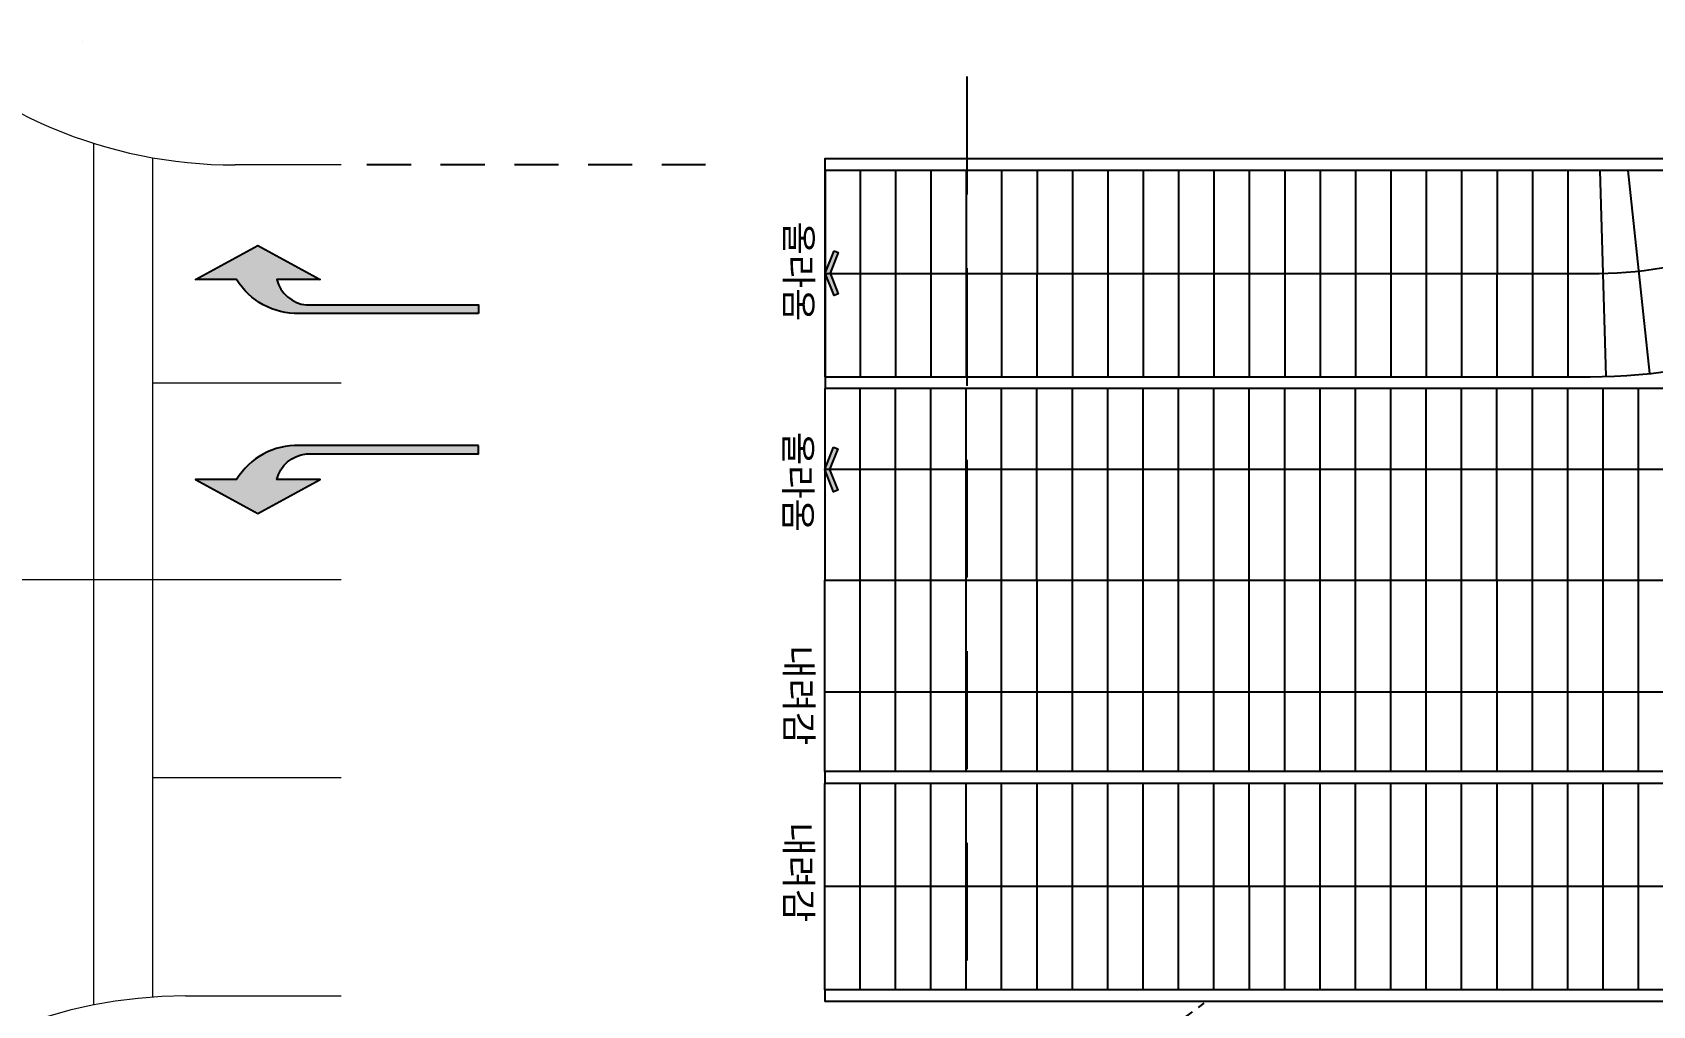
# Model space of a CAD drawing. Header units: millimetres. Extents: x 75184266 to 76346726, y -35077925 to -33679385.
# Drawn here: x 75297642 to 75325115, y -34939875 to -34923362 of the extents above; entities that cross this region are included whole.
import ezdxf
from ezdxf.enums import TextEntityAlignment as Align
from ezdxf.xclip import XClip

# ---------------------------------------------------------------- set-up
doc = ezdxf.new("R2010")
doc.units = ezdxf.units.MM
doc.header["$LTSCALE"] = 50
doc.header["$MEASUREMENT"] = 0
doc.header["$XCLIPFRAME"] = 2
for name, pattern in [('CENTER', [2, 1.25, -0.25, 0.25, -0.25]), ('XR-지하3층$0$H', [1.3, 0.8, -0.5]), ('XR-지하3층$0$HD', [2.5, 1.5, -1]), ('XR-지하3층$0$L2-2', [2.5, 1, -1.5])]:
    doc.linetypes.add(name, pattern=pattern)
doc.layers.get('0').update_dxf_attribs({"linetype": 'CONTINUOUS'})
doc.layers.add('CEN', color=1, linetype='CENTER')
doc.layers.add('XR-지하3층$0$-노면표시', color=1, linetype='CONTINUOUS')
for name, color, linetype, lineweight in [('XR-지하3층$0$$-길가장자리선', 7, 'CONTINUOUS', 0), ('XR-지하3층$0$$-중앙선', 7, 'CONTINUOUS', 0), ('XR-지하3층$0$0변경도로', 7, 'CONTINUOUS', 0)]:
    doc.layers.add(name, color=color, linetype=linetype, lineweight=lineweight)
doc.layers.add('건축', color=8, linetype='CONTINUOUS', plot=False)
doc.styles.add('XR-지하3층$0$유형1', font='')
doc.styles.get('XR-지하3층$0$유형1').set_extended_font_data('Malgun Gothic')

# ---------------------------------------------------------------- blocks, each defined once
blk = doc.blocks.new('XR-지하3층$0$ARROWX')
blk.add_lwpolyline([(-0.1999999999999993, -0.5), (-0.2928476690885251, -0.4628609323645893), (-0.1077032961426889, 0), (-0.2928476690885251, 0.4628609323645902), (-0.1999999999999993, 0.5), (9e-16, 0)], close=True)
for points in [[(-0.1999999999999993, 0.5), (-0.2928476690885251, 0.4628609323645902), (9e-16, 0), (-0.1077032961426889, 0)], [(9e-16, 0), (-0.1077032961426889, 0), (-0.1999999999999993, -0.5), (-0.2928476690885251, -0.4628609323645893)]]:
    blk.add_solid(points)
blk = doc.blocks.new('XR-지하3층$0$A$C33D12ECD')
at = {"layer": 'XR-지하3층$0$-노면표시'}
h = blk.add_hatch(color=0, dxfattribs=at)
edge = h.paths.add_edge_path()
edge.add_line((-2.087945177e-07, -6.79865479e-08), (-2.09260179e-07, 3.803094377566593))
edge.add_arc((1.502735466064706, 3.846708279363833), 1.503368445300125, 121.34045414731781, 181.662428903417, ccw=False)
edge.add_line((0.7208000427890511, 5.130722950678316), (0.7208000427890511, 5.999999932013452))
edge.add_line((0.7208000427890511, 5.999999932013452), (1.44080004276111, 4.67999993203557))
edge.add_line((1.44080004276111, 4.67999993203557), (0.7208000427890511, 3.359999931999481))
edge.add_line((0.7208000427890511, 3.359999931999481), (0.7208000427890511, 4.279563535179477))
edge.add_arc((0.8942707063816375, 3.583830494942941), 0.7170331473537509, 104.0003825609217, 174.9691937768473)
edge.add_line((0.1799997907910438, 3.646708102605771), (0.1799997912567051, -6.792834028601646e-08))
edge.add_line((0.1799997912567051, -6.79283403e-08), (-2.087945177031703e-07, -6.79865479e-08))
at = {"layer": 'XR-지하3층$0$-노면표시', "color": 0}
blk.add_lwpolyline([(-2.087945177e-07, -6.79865479e-08), (-2.09260179e-07, 3.803094377566593, -0.2694555061927728), (0.7208000427890511, 5.130722950678316), (0.7208000427890511, 5.999999932013452), (1.44080004276111, 4.67999993203557), (0.7208000427890511, 3.359999931999481), (0.7208000427890511, 4.279563535179477, 0.319952499279147), (0.1799997907910438, 3.646708102605771), (0.1799997912567051, -6.79283403e-08)], format="xyb", close=True, dxfattribs=at)
blk = doc.blocks.new('XR-지하3층$0$A$C723B38EE')
at = {"layer": 'XR-지하3층$0$$-길가장자리선', "color": 8}
for p, q in [((187.0022822338651, 262.1443628889974), (185.203948462411, 262.1443628889974)), ((184.3647361804178, 248.0443191265222), (187.0022822338651, 248.0443191265222))]:
    blk.add_line(p, q, dxfattribs=at)
for centre, radius, start, end in [((185.2039484624256, 270.1443628889974), 8, 178.4005141282879, 270), ((184.3647361804178, 240.0443191265221), 8.000000000005475, 90, 178.4014941864779)]:
    blk.add_arc(centre, radius, start, end, dxfattribs=at)
at = {"layer": 'XR-지하3층$0$$-중앙선', "color": 8}
blk.add_lwpolyline([(187.0022822338651, 255.1046347311713), (178.5935507287504, 255.1046347311713)], dxfattribs=at)
at = {"layer": 'XR-지하3층$0$0변경도로', "color": 8, "linetype": 'XR-지하3층$0$L2-2', "ltscale": 2.5}
for p, q in [((182.8089769320795, 247.8915870052952), (182.8089769320795, 262.5112697172371)), ((183.8089769320795, 248.0249915078384), (183.808976932065, 262.2669233030974))]:
    blk.add_line(p, q, dxfattribs=at)
at = {"layer": 'XR-지하3층$0$0변경도로', "color": 8, "linetype": 'XR-지하3층$0$L2-2', "ltscale": 2.5, "elevation": -1.330582671e-07}
blk.add_lwpolyline([(187.0022822338651, 258.4443191250321), (183.808976932065, 258.4443191250321)], dxfattribs=at)
blk.add_lwpolyline([(187.0022822338651, 258.4443191250321), (183.808976932065, 258.4443191250321)], dxfattribs=at)
at = {"layer": 'XR-지하3층$0$0변경도로', "color": 8, "linetype": 'XR-지하3층$0$L2-2', "ltscale": 2.5}
blk.add_lwpolyline([(187.0022822338651, 251.7443191257771), (183.8089769320795, 251.7443191257771)], dxfattribs=at)
at = {"layer": 'XR-지하3층$0$-노면표시', "color": 8}
for p, xscale, yscale, zscale, rotation in [((189.333008325033, 259.6259827785179), 0.7999904672359768, 0.7999904672359768, 0.7999904672359768, 90.00120811527698), ((189.3330555745487, 257.3850903468192), -0.7999904672359742, 0.7999904672359742, 0.7999904672359744, 90.00120805578426)]:
    blk.add_blockref('XR-지하3층$0$A$C33D12ECD', p, dxfattribs=dict(at, xscale=xscale, yscale=yscale, zscale=zscale, rotation=rotation))

msp = doc.modelspace()

# ---------------------------------------------------------------- linework, layer by layer
at = {"layer": 'CEN', "ltscale": 10}
msp.add_lwpolyline([(75305516.89495526, -34948630.09316164), (75317576.80854571, -34939788.44253222)], dxfattribs=at)
at = {"layer": '건축', "linetype": 'XR-지하3층$0$H', "ltscale": 50}
msp.add_line((75313487.08850771, -34914361.79441633, -1.1303977034e-05), (75313487.08850774, -34942805.4103135, -1.1303977034e-05), dxfattribs=at)
at = {"layer": '건축', "ltscale": 0.5}
for p, q in [((75298484.35966344, -34923509.79954855), (75298484.35966344, -34923509.79954855)), ((75327181.50242276, -34925505.41031349, 0.001059436770876), (75311076.40120707, -34925505.41031351, 1.077123655e-07)), ((75311084.8530957, -34925698.7418877, -0.0001330571786309), (75311084.8530957, -34925498.82941049, -0.0001329507876894)), ((75327181.50242276, -34925705.41031349, 1.926784791e-07), (75311076.38110852, -34925705.4103135, 1.063909415e-07)), ((75311084.8530957, -34925698.7418877, -0.0001330571786309), (75311084.50137097, -34929198.7418877, -0.000133057200861)), ((75311084.72342236, -34929198.82941145, -0.0001330571786309), (75311084.72342236, -34929398.8294105, -0.0001330571786309)), ((75311076.24403752, -34929405.32276027, 1.0884647e-09), (75311075.59083346, -34935905.33283694, 1.0471802e-09)), ((75331170.2365578, -34929405.41031352), (75311076.00928524, -34929405.41031352)), ((75331135.78464223, -34930780.04540414), (75311076.1059341, -34930779.58503909, 1.4176951e-09)), ((75311075.91738501, -34932655.83026252, 1.0678192e-09), (75331181.20574404, -34932657.85069887)), ((75331132.4702978, -34934554.82955137), (75311075.72659464, -34934554.3779764, 1.2803148e-09)), ((75331169.64365038, -34935905.4103135), (75311076.251444, -34935905.4103135)), ((75311076.251444, -34935905.4103135), (75311076.251444, -34936105.41031352)), ((75311075.56068562, -34936105.32276032), (75311075.20896088, -34939605.32276031)), ((75331149.53648195, -34936105.41031352), (75311076.251444, -34936105.41031352)), ((75330488.08512814, -34937855.43019477, -1.9524628e-09), (75311075.38480541, -34937855.50025842, -1.4600656e-09)), ((75327180.90951534, -34939605.4103135, 1.411646862e-07), (75311076.25144398, -34939605.4103135, 1.064346583e-07)), ((75311076.25144398, -34939605.4103135, 1.064346583e-07), (75311076.25144398, -34939805.4103135, 1.064346583e-07)), ((75327180.90951534, -34939805.4103135, 0.0037934067148507), (75311076.25144398, -34939805.4103135, 1.064346583e-07))]:
    msp.add_line(p, q, dxfattribs=at)
at = {"layer": '건축', "linetype": 'XR-지하3층$0$HD', "ltscale": 10}
msp.add_line((75303314.34499383, -34925605.39568035, 1.063273445e-07), (75309053.49105747, -34925605.40649925, 1.063743659e-07), dxfattribs=at)
at = {"layer": '건축', "ltscale": 1000}
for p, q in [((75311076.38111733, -34925705.32279071), (75311076.02939259, -34929205.32279071)), ((75311676.3811143, -34925705.38308639), (75311676.02938958, -34929205.38308639)), ((75312276.3811113, -34925705.44338206), (75312276.02938655, -34929205.44338206)), ((75312876.38110825, -34925705.50367772), (75312876.02938353, -34929205.50367773)), ((75313476.38110523, -34925705.5639734), (75313476.0293805, -34929205.5639734)), ((75314076.3811022, -34925705.62426907), (75314076.02937748, -34929205.62426907)), ((75314676.3810992, -34925705.68456474), (75314676.02937445, -34929205.68456474)), ((75315276.38109615, -34925705.74486041), (75315276.02937143, -34929205.74486043)), ((75315876.38109313, -34925705.80515608), (75315876.0293684, -34929205.80515609)), ((75316476.3810901, -34925705.86545175), (75316476.02936538, -34929205.86545175)), ((75317076.3810871, -34925705.92574743), (75317076.02936235, -34929205.92574743)), ((75317676.38108405, -34925705.9860431), (75317676.02935933, -34929205.9860431)), ((75318276.38108103, -34925706.04633876), (75318276.02935632, -34929206.04633877)), ((75318876.381078, -34925706.10663445), (75318876.02935329, -34929206.10663445)), ((75319476.381075, -34925706.16693011), (75319476.02935025, -34929206.16693011)), ((75320076.38107197, -34925706.22722578), (75320076.02934723, -34929206.22722578)), ((75320676.38106893, -34925706.28752145), (75320676.02934422, -34929206.28752146)), ((75321276.3810659, -34925706.34781713), (75321276.02934119, -34929206.34781713)), ((75321876.3810629, -34925706.40811279), (75321876.02933815, -34929206.4081128)), ((75322476.38105987, -34925706.46840847), (75322476.02933513, -34929206.46840847)), ((75323076.38105683, -34925706.52870414), (75323076.02933212, -34929206.52870414)), ((75323676.38105382, -34925706.58899982), (75323676.02932909, -34929206.58899982)), ((75324326.49829029, -34929201.48642875), (75324225.91297895, -34925702.93207085)), ((75324693.32723412, -34925705.41031349), (75325060.85894734, -34929151.84825183)), ((75311676.68259265, -34935905.33283694), (75311676.02938958, -34929405.33278991)), ((75312276.6825957, -34935905.33283694), (75312276.02939273, -34929405.33392099)), ((75312876.68259875, -34935905.33283694), (75312876.0293959, -34929405.33505207)), ((75313476.68260176, -34935905.33283694), (75313476.02939898, -34929405.33618316)), ((75314076.68260477, -34935905.33283694), (75314076.02940214, -34929405.33731426)), ((75314676.68260784, -34935905.33283694), (75314676.02940533, -34929405.33844534)), ((75315276.68261085, -34935905.33283694), (75315276.02940837, -34929405.33957642)), ((75315876.68261388, -34935905.33283694), (75315876.02941158, -34929405.34070751)), ((75316476.68261692, -34935905.33283694), (75316476.02941471, -34929405.34183861)), ((75317076.68261991, -34935905.33283694), (75317076.02941781, -34929405.34296969)), ((75317676.68262297, -34935905.33283694), (75317676.029421, -34929405.34410078)), ((75318276.68262604, -34935905.33283694), (75318276.02942424, -34929405.34523186)), ((75318876.68262903, -34935905.33283694), (75318876.0294273, -34929405.34636296)), ((75319476.68263213, -34935905.33283694), (75319476.02943052, -34929405.34749405)), ((75320076.68263511, -34935905.33283694), (75320076.02943362, -34929405.34862514)), ((75320676.68263815, -34935905.33283694), (75320676.02943678, -34929405.34975623)), ((75321276.6826412, -34935905.33283694), (75321276.0294399, -34929405.35088732)), ((75321876.6826442, -34935905.33283694), (75321876.02944306, -34929405.3520184)), ((75322476.68264723, -34935905.33283694), (75322476.02944618, -34929405.35314949)), ((75323076.68265025, -34935905.33283694), (75323076.02944933, -34929405.35428058)), ((75323676.68265326, -34935905.33283694), (75323676.02945246, -34929405.35541166)), ((75324276.6826563, -34935905.33283694), (75324276.02945566, -34929405.35654275)), ((75324276.6826563, -34935905.33283694), (75324276.02945566, -34929405.35654275)), ((75324876.6826593, -34935905.33283694), (75324876.02945852, -34929405.35767384)), ((75324876.6826593, -34935905.33283694), (75324876.02945852, -34929405.35767384)), ((75311677.06446521, -34939605.32276031, -1.0020848e-09), (75311676.7127405, -34936105.32276032, -1.0243149e-09)), ((75312277.0644683, -34939605.32276031), (75312276.71274355, -34936105.32276032, -1.0113145e-09)), ((75312877.06447132, -34939605.32276031), (75312876.7127466, -34936105.32276032)), ((75313477.06447437, -34939605.32276031), (75313476.7127496, -34936105.32276032)), ((75314077.06447735, -34939605.32276031), (75314076.71275263, -34936105.32276032)), ((75314677.06448042, -34939605.32276031), (75314676.71275568, -34936105.32276032)), ((75315277.06448345, -34939605.32276031), (75315276.7127587, -34936105.32276032)), ((75315877.06448647, -34939605.32276031), (75315876.71276172, -34936105.32276032)), ((75316477.06448953, -34939605.32276031), (75316476.71276475, -34936105.32276032)), ((75317077.06449254, -34939605.32276031), (75317076.71276775, -34936105.32276032)), ((75317677.06449558, -34939605.32276031), (75317676.7127708, -34936105.32276032)), ((75318277.06449862, -34939605.32276031), (75318276.71277387, -34936105.32276032)), ((75318877.0645016, -34939605.32276031), (75318876.71277685, -34936105.32276032)), ((75319477.06450468, -34939605.32276031), (75319476.71277995, -34936105.32276032)), ((75320077.0645077, -34939605.32276031), (75320076.71278293, -34936105.32276032)), ((75320677.06451073, -34939605.32276031), (75320676.71278599, -34936105.32276032)), ((75321277.06451377, -34939605.32276031), (75321276.712789, -34936105.32276032)), ((75321877.06451674, -34939605.32276031), (75321876.71279202, -34936105.32276032)), ((75322477.06451981, -34939605.32276031), (75322476.71279506, -34936105.32276032)), ((75323077.06452283, -34939605.32276031), (75323076.71279812, -34936105.32276032)), ((75323677.06452586, -34939605.32276031), (75323676.71280111, -34936105.32276032)), ((75324277.06452888, -34939605.32276031), (75324276.71280415, -34936105.32276032)), ((75324877.06453186, -34939605.32276031), (75324876.71280716, -34936105.32276032))]:
    msp.add_line(p, q, dxfattribs=at)
at = {"layer": '건축', "ltscale": 0.5}
for points in [[(75311076.20524617, -34927455.41031446), (75324053.48101662, -34927455.41031446, 0.1586261044618363), (75328614.72697821, -34925970.9937093)], [(75311076.0293838, -34929205.41031446), (75324053.48101662, -34929205.41031446, 0.1753683161507922), (75330132.85175213, -34927005.4960304)]]:
    msp.add_lwpolyline(points, format="xyb", dxfattribs=at)

# ---------------------------------------------------------------- block references
ref = msp.add_blockref('XR-지하3층$0$A$C723B38EE', (75115875.25999251, -35187756.20551546), dxfattribs=dict(at, xscale=999.9999999999998, yscale=999.9999999999998, zscale=999.9999999999998))
XClip(ref).set_block_clipping_path([(137.77984422676673, 119.99583575721772), (497.85118767648237, 396.6664658142836)])
at = {"layer": '건축', "xscale": 756, "yscale": 756, "zscale": 756, "rotation": 179.9999999971767}
for p in [(75311084.98218998, -34927449.15214715, 1.0995783e-09), (75311076.1059416, -34930779.51054576, 1.0797366e-09)]:
    msp.add_blockref('XR-지하3층$0$ARROWX', p, dxfattribs=at)

# ---------------------------------------------------------------- texts
at = {"layer": '건축', "style": 'XR-지하3층$0$유형1', "text_generation_flag": 6}
for s, p in [('올라옴', (75310275.30930218, -34927417.83903977, -22527.19015232107)), ('올라옴', (75310264.56915188, -34930989.06784895, -22527.1901523223)), ('내려감', (75310278.66133615, -34934607.97045677, -22527.19015232244)), ('내려감', (75310276.93406105, -34937612.87479699, -22527.19015232531))]:
    msp.add_text(s, height=450.0000000000002, rotation=90, dxfattribs=at).set_placement(p, align=Align.BOTTOM_CENTER)

doc.saveas('drawing.dxf')
